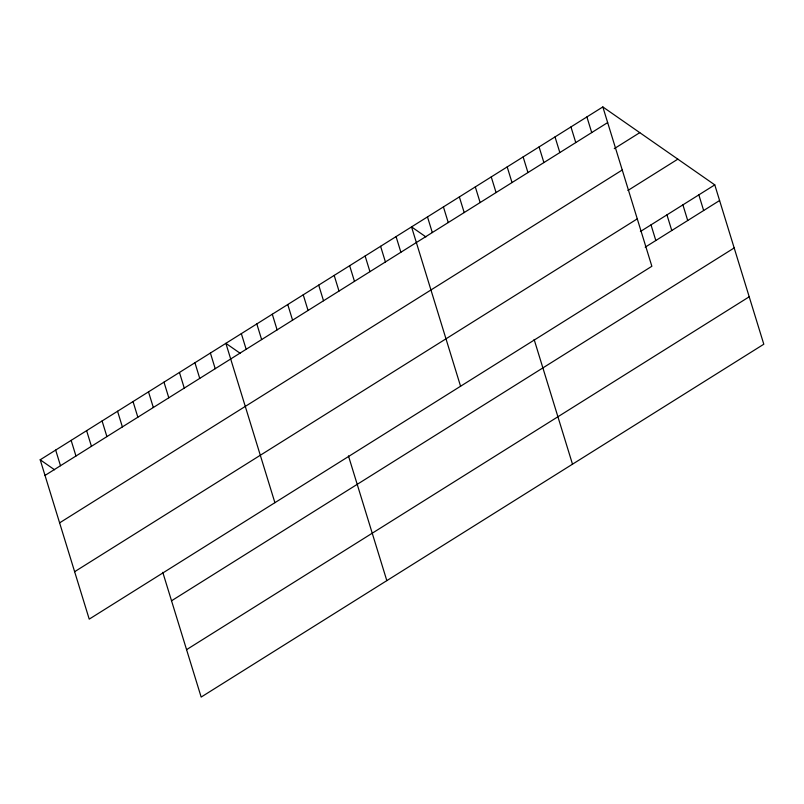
<?xml version="1.0" encoding="UTF-8"?>
<svg xmlns="http://www.w3.org/2000/svg" width="804" height="804" viewBox="0 0 804 804"><rect width="100%" height="100%" fill="white"/><g stroke="black" fill="none" stroke-linecap="round" stroke-linejoin="round"><path stroke-width="1.21" d="M602.839 106.932L651.863 266.275L89.224 619.13L40.2 459.777L602.839 106.932L714.776 184.87L763.8 344.223L201.161 697.068L162.78 572.337M45.014 475.425L607.663 122.58M614.276 148.65L639.783 132.65M59.607 522.851L622.246 170.006M627.894 190.478L677.842 159.152M74.631 571.704L637.281 218.859M640.386 231.532L714.776 184.87M645.2 247.18L719.59 200.528M171.533 600.789L734.183 247.944M186.568 649.652L749.207 296.797M425.909 236.899L411.547 226.899L460.571 386.242M240.235 353.338L225.874 343.338L274.898 502.681M40.2 459.777L54.561 469.777M698.837 194.869L703.651 210.517M682.897 204.869L687.711 220.517M666.958 214.869L671.772 230.517M651.009 224.869L655.823 240.517M586.9 116.932L591.714 132.58M570.961 126.931L575.775 142.579M555.021 136.921L559.835 152.569M539.082 146.921L543.896 162.569M523.133 156.921L527.947 172.569M507.193 166.92L512.007 182.568M491.254 176.91L496.068 192.568M534.127 339.459L572.498 464.189M475.315 186.91L480.129 202.558M459.365 196.91L464.189 212.557M443.426 206.909L448.24 222.557M427.487 216.899L432.301 232.557M396.07 236.607L400.884 252.255M380.604 246.305L385.417 261.953M365.127 256.014L369.94 271.662M349.65 265.712L354.474 281.36M334.183 275.42L338.997 291.068M318.706 285.118L323.52 300.766M303.239 294.827L308.053 310.475M348.454 455.898L386.824 580.629M287.762 304.525L292.576 320.173M272.295 314.233L277.109 329.881M256.818 323.932L261.632 339.579M241.341 333.64L246.165 349.288M210.397 353.046L215.211 368.694M194.93 362.745L199.744 378.393M179.453 372.453L184.267 388.101M163.986 382.151L168.8 397.799M148.509 391.86L153.323 407.507M133.032 401.558L137.846 417.206M117.565 411.266L122.379 426.914M102.088 420.964L106.902 436.612M86.621 430.673L91.435 446.32M71.144 440.371L75.958 456.019M55.677 450.079L60.491 465.727"/></g></svg>
